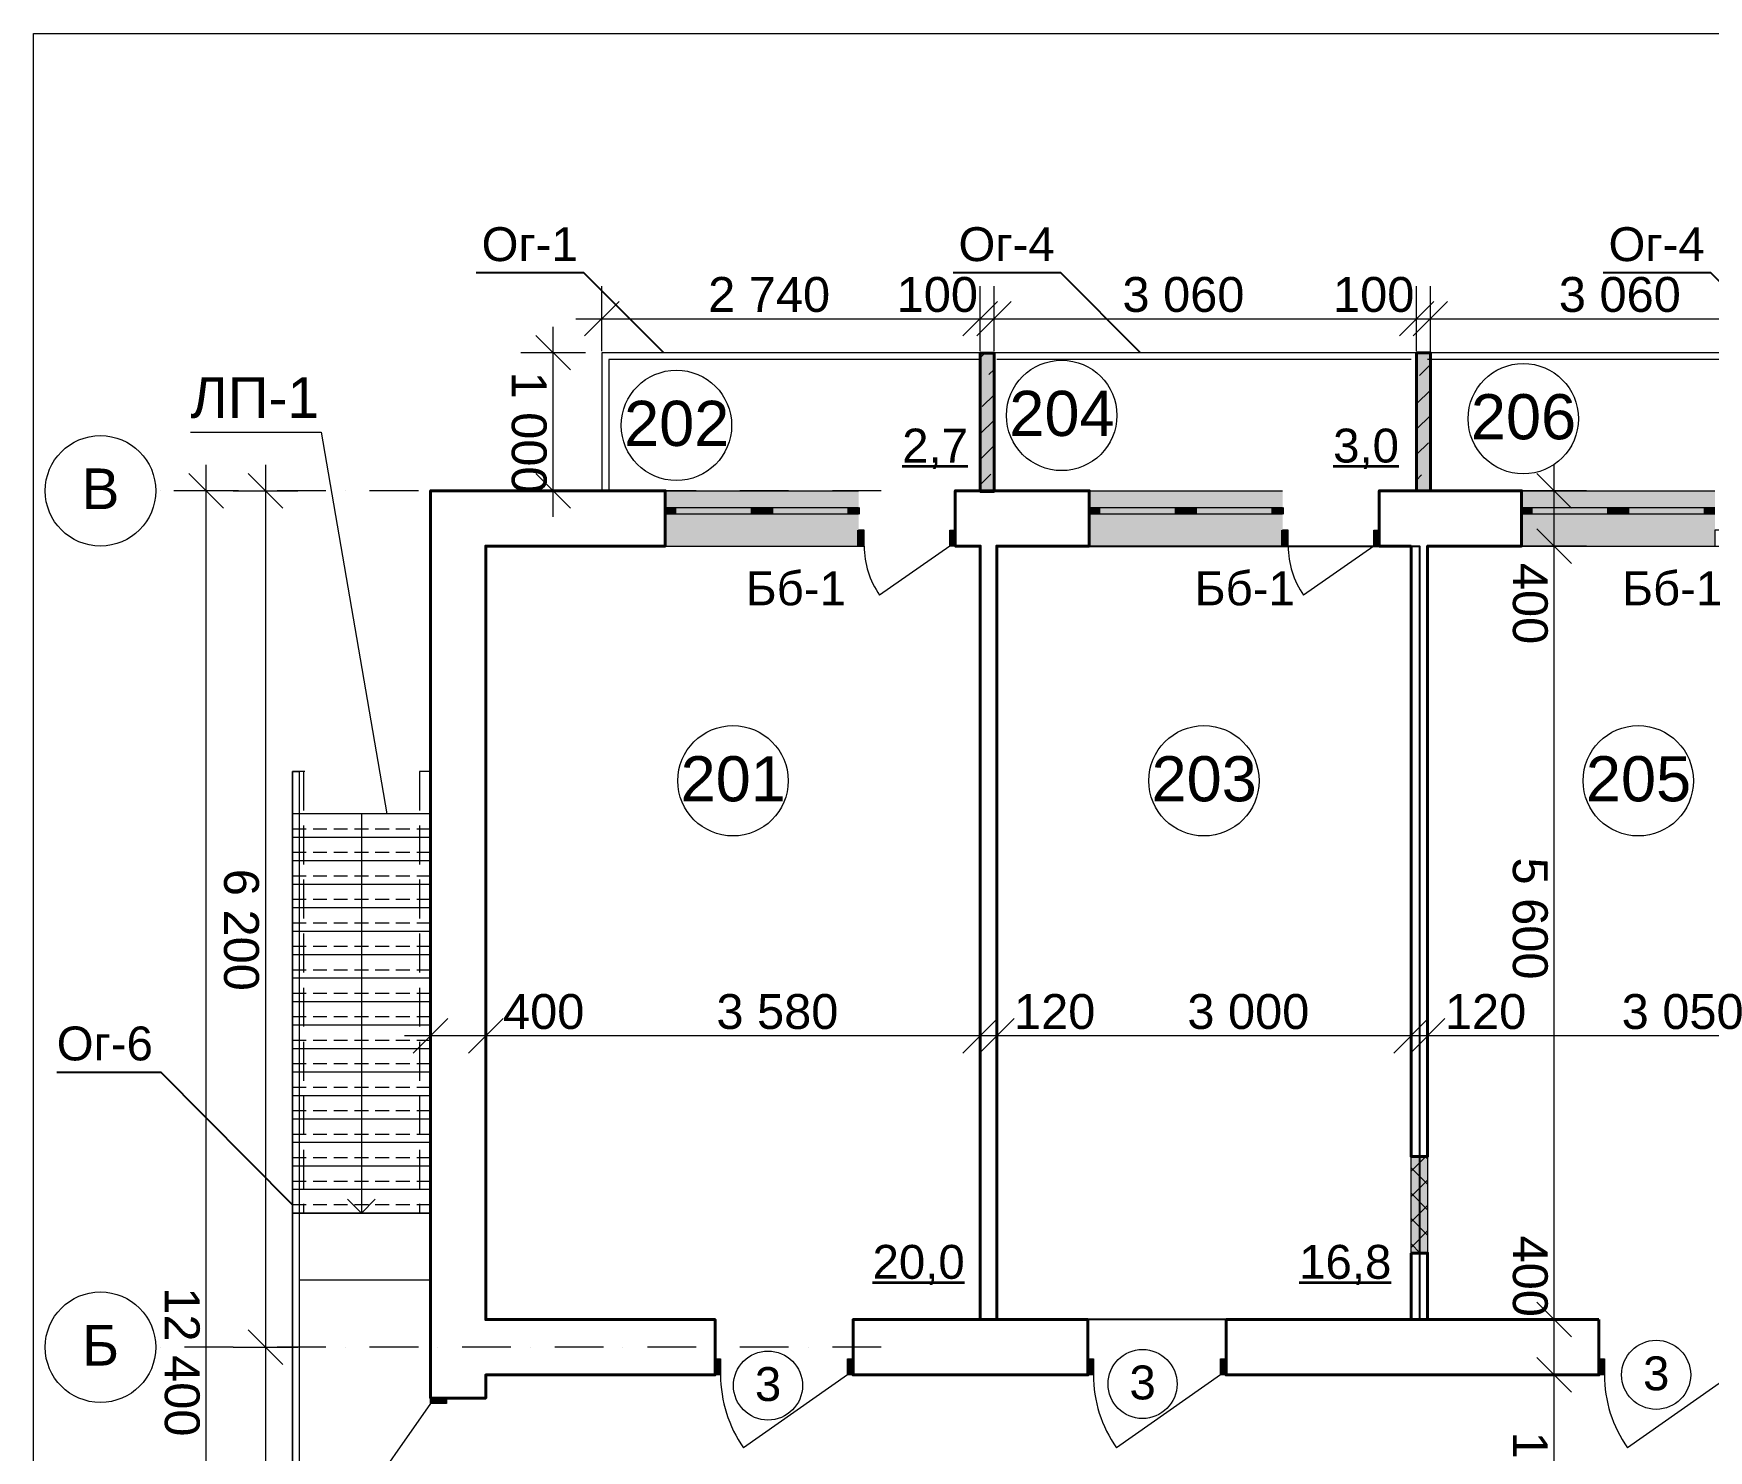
# Model space of a CAD drawing. Header units: millimetres. Extents: x 1372 to 666090, y 1285 to 31551.
# Drawn here: x 152414 to 164542, y 21269 to 31528 of the extents above; entities that cross this region are included whole.
import ezdxf

# ---------------------------------------------------------------- set-up
doc = ezdxf.new("R2010")
doc.units = ezdxf.units.MM
doc.layers.add('PDF _2D - Общий', color=7, linetype='Continuous', true_color=0x7e7e7e)
for name, color, linetype in [('PDF _2D-чертеж - Общий', 7, 'Continuous'), ('PDF _Аннотация - Общий', 7, 'Continuous'), ('PDF _Интерьер - Мебель', 7, 'Continuous'), ('PDF _Конструктив - Стены Несущие', 7, 'Continuous'), ('PDF _план', 7, 'Continuous'), ('PDF _Размер - Общий', 7, 'Continuous'), ('PDF _Текст', 7, 'Continuous')]:
    doc.layers.add(name, color=color, linetype=linetype)
doc.styles.add('PDF Arial', font='arial.ttf')

msp = doc.modelspace()

# ---------------------------------------------------------------- hatches: boundary and pattern name
at = {"layer": 'PDF _Конструктив - Стены Несущие', "true_color": 0xffffff, "transparency": 33554559}
for points in [[(158388.8, 28217.1), (158388.8, 28097.1), (158388.8, 28047.1), (158388.8, 27817.1), (156988.8, 27817.1), (156988.8, 28047.1), (156988.8, 28097.1), (156988.8, 28217.1)], [(161458.8, 28217.1), (161458.8, 28097.1), (161458.8, 28047.1), (161458.8, 27817.1), (160058.7, 27817.1), (160058.7, 28047.1), (160058.7, 28097.1), (160058.7, 28217.1)], [(164588.7, 28217.1), (164588.7, 28097.1), (164588.7, 28047.1), (164588.7, 27817.1), (163188.7, 27817.1), (163188.7, 28047.1), (163188.7, 28097.1), (163188.7, 28217.1)]]:
    msp.add_hatch(color=7, dxfattribs=at).paths.add_polyline_path(points)

# ---------------------------------------------------------------- linework, layer by layer
msp.add_lwpolyline([(159388.7, 27817.1), (162448.7, 27817.1), (162448.7, 22217.1), (159388.7, 22217.1)], close=True)
at = {"layer": 'PDF _2D - Общий', "color": 7, "lineweight": 35}
for points in [[(158704.1, 28394.4), (158893.9, 28394.4), (158989.9, 28394.4), (159179.6, 28394.4)], [(161824.4, 28394.4), (162014.1, 28394.4), (162110.1, 28394.4), (162299.8, 28394.4)], [(158489.4, 22484.9), (158868.8, 22484.9), (158964.8, 22484.9), (159154.5, 22484.9)], [(161578.6, 22484.9), (161958, 22484.9), (162054, 22484.9), (162243.7, 22484.9)]]:
    msp.add_lwpolyline(points, dxfattribs=at)
at = {"layer": 'PDF _2D - Общий', "color": 7, "lineweight": 20}
for points in [[(162388.7, 23291.5), (162496.1, 23398.9)], [(162508.7, 23196.7), (162388.7, 23316.7)], [(162508.7, 23380.6), (162490.3, 23398.9)], [(162388.7, 23107.6), (162508.7, 23227.6)], [(162508.7, 23012.9), (162388.7, 23132.9)], [(162388.7, 22923.8), (162508.7, 23043.8)], [(162508.7, 22829), (162388.7, 22949)], [(162388.7, 22739.9), (162508.7, 22859.9)], [(162454.9, 22698.9), (162388.7, 22765.2)]]:
    msp.add_lwpolyline(points, dxfattribs=at)
msp.add_lwpolyline([(162508.7, 22698.9), (162388.7, 22698.9), (162388.7, 23398.9), (162508.7, 23398.9)], close=True, dxfattribs=at)
at = {"layer": 'PDF _2D - Общий', "color": 7, "lineweight": 0, "true_color": 0xffffff, "transparency": 33554559}
msp.add_solid([(162508.7, 22698.9), (162388.7, 22698.9), (162508.7, 23398.9), (162388.7, 23398.9)], dxfattribs=at)
at = {"layer": 'PDF _2D-чертеж - Общий', "lineweight": 20}
msp.add_lwpolyline([(170913.9, 3128), (152414, 3128), (152414, 31527.8), (170913.9, 31527.8), (170938.8, 31527.8)], dxfattribs=at)
at = {"layer": 'PDF _Аннотация - Общий', "lineweight": 20}
for points in [[(170938.8, 29217.1), (156528.8, 29217.1), (156528.8, 28217.1)], [(159268.8, 29167.1), (156578.8, 29167.1), (156578.8, 28217.1)], [(162388.7, 29167.1), (159388.7, 29167.1)], [(165558.7, 29167.1), (162508.7, 29167.1)], [(153330.9, 28217.1), (153330.9, 28217.1)], [(153860.1, 28217.1), (153507.3, 28217.1)], [(154001.2, 28217.1), (154001.2, 28217.1)], [(154530.3, 28217.1), (154177.6, 28217.1)], [(154671.4, 28217.1), (154671.4, 28217.1)], [(155200.6, 28217.1), (154847.8, 28217.1)], [(155341.7, 28217.1), (155341.7, 28217.1)], [(155870.9, 28217.1), (155518.1, 28217.1)], [(156012, 28217.1), (156012, 28217.1)], [(156541.2, 28217.1), (156188.4, 28217.1)], [(156682.3, 28217.1), (156682.3, 28217.1)], [(157211.4, 28217.1), (156858.7, 28217.1)], [(157352.5, 28217.1), (157352.5, 28217.1)], [(157881.7, 28217.1), (157528.9, 28217.1)], [(158022.8, 28217.1), (158022.8, 28217.1)], [(158552, 28217.1), (158199.2, 28217.1)], [(154378.8, 26185), (154288.8, 26185), (154288.8, 22988), (155288.8, 22988), (154288.8, 22988), (154288.8, 20037.9), (155288.8, 20037.9), (155288.8, 20088)], [(155288.8, 22988), (155288.8, 26185), (155208.8, 26185)], [(155288.8, 25877.9), (154288.8, 25877.9)], [(154788.8, 25877.9), (154788.8, 22988)], [(155288.8, 25707.9), (154288.8, 25707.9)], [(155288.8, 25537.9), (154288.8, 25537.9)], [(155288.8, 25367.9), (154288.8, 25367.9)], [(155288.8, 25197.9), (154288.8, 25197.9)], [(155288.8, 25027.9), (154288.8, 25027.9)], [(155288.8, 24857.9), (154288.8, 24857.9)], [(155288.8, 24687.9), (154288.8, 24687.9)], [(155288.8, 24517.9), (154288.8, 24517.9)], [(155288.8, 24347.9), (154288.8, 24347.9)], [(155288.8, 24178), (154288.8, 24178)], [(155288.8, 24008), (154288.8, 24008)], [(155288.8, 23838), (154288.8, 23838)], [(155288.8, 23668), (154288.8, 23668)], [(155288.8, 23498), (154288.8, 23498)], [(155288.8, 23328), (154288.8, 23328)], [(155288.8, 23158), (154288.8, 23158)], [(154888.8, 23088), (154788.8, 22988), (154688.8, 23088)], [(154288.8, 22988), (155288.8, 22988), (155288.8, 22017.1)], [(153330.9, 22017.1), (153330.9, 22017.1)], [(153860.1, 22017.1), (153507.3, 22017.1)], [(154001.2, 22017.1), (154001.2, 22017.1)], [(154530.3, 22017.1), (154177.6, 22017.1)], [(154671.4, 22017.1), (154671.4, 22017.1)], [(155200.6, 22017.1), (154847.8, 22017.1)], [(155341.7, 22017.1), (155341.7, 22017.1)], [(155870.9, 22017.1), (155518.1, 22017.1)], [(156012, 22017.1), (156012, 22017.1)], [(156541.2, 22017.1), (156188.4, 22017.1)], [(156682.3, 22017.1), (156682.3, 22017.1)], [(157211.4, 22017.1), (156858.7, 22017.1)], [(157352.5, 22017.1), (157352.5, 22017.1)], [(157881.7, 22017.1), (157528.9, 22017.1)], [(158022.8, 22017.1), (158022.8, 22017.1)], [(158552, 22017.1), (158199.2, 22017.1)]]:
    msp.add_lwpolyline(points, dxfattribs=at)
at = {"layer": 'PDF _Аннотация - Общий', "lineweight": 5}
for points in [[(153550, 28642.3), (154496.3, 28642.3), (154973.1, 25877.9)], [(154388.8, 25767.9), (154288.8, 25767.9)], [(154538.8, 25767.9), (154438.8, 25767.9)], [(154688.8, 25767.9), (154588.8, 25767.9)], [(154838.8, 25767.9), (154738.8, 25767.9)], [(154988.8, 25767.9), (154888.8, 25767.9)], [(155138.8, 25767.9), (155038.8, 25767.9)], [(155288.8, 25767.9), (155188.8, 25767.9)], [(154388.8, 25597.9), (154288.8, 25597.9)], [(154538.8, 25597.9), (154438.8, 25597.9)], [(154688.8, 25597.9), (154588.8, 25597.9)], [(154838.8, 25597.9), (154738.8, 25597.9)], [(154988.8, 25597.9), (154888.8, 25597.9)], [(155138.8, 25597.9), (155038.8, 25597.9)], [(155288.8, 25597.9), (155188.8, 25597.9)], [(154388.8, 25427.9), (154288.8, 25427.9)], [(154538.8, 25427.9), (154438.8, 25427.9)], [(154688.8, 25427.9), (154588.8, 25427.9)], [(154838.8, 25427.9), (154738.8, 25427.9)], [(154988.8, 25427.9), (154888.8, 25427.9)], [(155138.8, 25427.9), (155038.8, 25427.9)], [(155288.8, 25427.9), (155188.8, 25427.9)], [(154388.8, 25257.9), (154288.8, 25257.9)], [(154538.8, 25257.9), (154438.8, 25257.9)], [(154688.8, 25257.9), (154588.8, 25257.9)], [(154838.8, 25257.9), (154738.8, 25257.9)], [(154988.8, 25257.9), (154888.8, 25257.9)], [(155138.8, 25257.9), (155038.8, 25257.9)], [(155288.8, 25257.9), (155188.8, 25257.9)], [(154388.8, 25087.9), (154288.8, 25087.9)], [(154538.8, 25087.9), (154438.8, 25087.9)], [(154688.8, 25087.9), (154588.8, 25087.9)], [(154838.8, 25087.9), (154738.8, 25087.9)], [(154988.8, 25087.9), (154888.8, 25087.9)], [(155138.8, 25087.9), (155038.8, 25087.9)], [(155288.8, 25087.9), (155188.8, 25087.9)], [(154388.8, 24917.9), (154288.8, 24917.9)], [(154538.8, 24917.9), (154438.8, 24917.9)], [(154688.8, 24917.9), (154588.8, 24917.9)], [(154838.8, 24917.9), (154738.8, 24917.9)], [(154988.8, 24917.9), (154888.8, 24917.9)], [(155138.8, 24917.9), (155038.8, 24917.9)], [(155288.8, 24917.9), (155188.8, 24917.9)], [(154388.8, 24747.9), (154288.8, 24747.9)], [(154538.8, 24747.9), (154438.8, 24747.9)], [(154688.8, 24747.9), (154588.8, 24747.9)], [(154838.8, 24747.9), (154738.8, 24747.9)], [(154988.8, 24747.9), (154888.8, 24747.9)], [(155138.8, 24747.9), (155038.8, 24747.9)], [(155288.8, 24747.9), (155188.8, 24747.9)], [(154388.8, 24577.9), (154288.8, 24577.9)], [(154538.8, 24577.9), (154438.8, 24577.9)], [(154688.8, 24577.9), (154588.8, 24577.9)], [(154838.8, 24577.9), (154738.8, 24577.9)], [(154988.8, 24577.9), (154888.8, 24577.9)], [(155138.8, 24577.9), (155038.8, 24577.9)], [(155288.8, 24577.9), (155188.8, 24577.9)], [(154388.8, 24407.9), (154288.8, 24407.9)], [(154538.8, 24407.9), (154438.8, 24407.9)], [(154688.8, 24407.9), (154588.8, 24407.9)], [(154838.8, 24407.9), (154738.8, 24407.9)], [(154988.8, 24407.9), (154888.8, 24407.9)], [(155138.8, 24407.9), (155038.8, 24407.9)], [(155288.8, 24407.9), (155188.8, 24407.9)], [(154388.8, 24237.9), (154288.8, 24237.9)], [(154538.8, 24237.9), (154438.8, 24237.9)], [(154688.8, 24237.9), (154588.8, 24237.9)], [(154838.8, 24237.9), (154738.8, 24237.9)], [(154988.8, 24237.9), (154888.8, 24237.9)], [(155138.8, 24237.9), (155038.8, 24237.9)], [(155288.8, 24237.9), (155188.8, 24237.9)], [(154388.8, 24068), (154288.8, 24068)], [(154538.8, 24068), (154438.8, 24068)], [(154688.8, 24068), (154588.8, 24068)], [(154838.8, 24068), (154738.8, 24068)], [(154988.8, 24068), (154888.8, 24068)], [(155138.8, 24068), (155038.8, 24068)], [(155288.8, 24068), (155188.8, 24068)], [(154388.8, 23898), (154288.8, 23898)], [(154538.8, 23898), (154438.8, 23898)], [(154688.8, 23898), (154588.8, 23898)], [(154838.8, 23898), (154738.8, 23898)], [(154988.8, 23898), (154888.8, 23898)], [(155138.8, 23898), (155038.8, 23898)], [(155288.8, 23898), (155188.8, 23898)], [(154388.8, 23728), (154288.8, 23728)], [(154538.8, 23728), (154438.8, 23728)], [(154688.8, 23728), (154588.8, 23728)], [(154838.8, 23728), (154738.8, 23728)], [(154988.8, 23728), (154888.8, 23728)], [(155138.8, 23728), (155038.8, 23728)], [(155288.8, 23728), (155188.8, 23728)], [(154388.8, 23558), (154288.8, 23558)], [(154538.8, 23558), (154438.8, 23558)], [(154688.8, 23558), (154588.8, 23558)], [(154838.8, 23558), (154738.8, 23558)], [(154988.8, 23558), (154888.8, 23558)], [(155138.8, 23558), (155038.8, 23558)], [(155288.8, 23558), (155188.8, 23558)], [(154388.8, 23388), (154288.8, 23388)], [(154538.8, 23388), (154438.8, 23388)], [(154688.8, 23388), (154588.8, 23388)], [(154838.8, 23388), (154738.8, 23388)], [(154988.8, 23388), (154888.8, 23388)], [(155138.8, 23388), (155038.8, 23388)], [(155288.8, 23388), (155188.8, 23388)], [(154388.8, 23218), (154288.8, 23218)], [(154538.8, 23218), (154438.8, 23218)], [(154688.8, 23218), (154588.8, 23218)], [(154838.8, 23218), (154738.8, 23218)], [(154988.8, 23218), (154888.8, 23218)], [(155138.8, 23218), (155038.8, 23218)], [(155288.8, 23218), (155188.8, 23218)], [(154388.8, 23048), (154288.8, 23048)], [(154538.8, 23048), (154438.8, 23048)], [(154688.8, 23048), (154588.8, 23048)], [(154838.8, 23048), (154738.8, 23048)], [(154988.8, 23048), (154888.8, 23048)], [(155138.8, 23048), (155038.8, 23048)], [(155288.8, 23048), (155188.8, 23048)]]:
    msp.add_lwpolyline(points, dxfattribs=at)
at = {"layer": 'PDF _Аннотация - Общий', "lineweight": 20}
msp.add_lwpolyline([(154338.8, 26185), (154338.8, 20088), (155288.8, 20088), (155288.8, 20037.9), (154288.8, 20037.9), (154288.8, 26185)], close=True, dxfattribs=at)
at = {"layer": 'PDF _Аннотация - Общий', "lineweight": 15}
for points in [[(154368.8, 26185), (154368.8, 25902.8)], [(155208.8, 26185), (155208.8, 25902.8)], [(154368.8, 25793.8), (154368.8, 25511.6)], [(155208.8, 25793.8), (155208.8, 25511.6)], [(154368.8, 25402.6), (154368.8, 25120.3)], [(155208.8, 25402.6), (155208.8, 25120.3)], [(154368.8, 25011.3), (154368.8, 24729.1)], [(155208.8, 25011.3), (155208.8, 24729.1)], [(154368.8, 24620.1), (154368.8, 24337.9)], [(155208.8, 24620.1), (155208.8, 24337.9)], [(154368.8, 24228.9), (154368.8, 23946.7)], [(155208.8, 24228.9), (155208.8, 23946.7)], [(154368.8, 23837.7), (154368.8, 23555.5)], [(155208.8, 23837.7), (155208.8, 23555.5)], [(154368.8, 23446.5), (154368.8, 23164.2)], [(155208.8, 23446.5), (155208.8, 23164.2)], [(154368.8, 23055.2), (154368.8, 22988)], [(155208.8, 23055.2), (155208.8, 22988)]]:
    msp.add_lwpolyline(points, dxfattribs=at)
at = {"layer": 'PDF _Аннотация - Общий', "lineweight": 20}
for centre in [(152898.8, 28217.1), (152898.8, 22017.1)]:
    msp.add_circle(centre, 400, dxfattribs=at)
at = {"layer": 'PDF _Интерьер - Мебель', "lineweight": 20}
for centre in [(159858.7, 28762.9), (163201.1, 28738.9), (157069.4, 28690.8), (157478.8, 26117.9), (160888.8, 26117.9), (164033.7, 26117.9)]:
    msp.add_circle(centre, 399.6, dxfattribs=at)
at = {"layer": 'PDF _Интерьер - Мебель', "lineweight": 15}
for centre in [(157732.3, 21739.4), (160444.3, 21750.8), (164163.3, 21817.2)]:
    msp.add_circle(centre, 250, dxfattribs=at)
at = {"layer": 'PDF _Конструктив - Стены Несущие', "lineweight": 25}
for points in [[(156977.6, 29217.1), (156399.4, 29795.4), (155619.4, 29795.4)], [(160430.6, 29217.1), (159852.2, 29795.4), (159072.3, 29795.4)], [(165137.3, 29217.1), (164559, 29795.4), (163779.1, 29795.4)], [(152582.2, 24008.7), (153336.5, 24008.7), (154288.8, 23048)]]:
    msp.add_lwpolyline(points, dxfattribs=at)
at = {"layer": 'PDF _Конструктив - Стены Несущие', "lineweight": 5}
for points in [[(159269.1, 29180.4), (159301.9, 29213.2)], [(162428.7, 29214.6), (162429.6, 29215.5)], [(162450.8, 29052.9), (162528.7, 29130.7)], [(159332.5, 29059.9), (159369.1, 29096.5)], [(159283, 28826.6), (159369.1, 28912.7)], [(162428.7, 28846.9), (162528.7, 28946.9)], [(162428.7, 28663), (162528.7, 28763)], [(159269.1, 28628.8), (159369.1, 28728.8)], [(159269.1, 28445), (159369.1, 28545)], [(162428.7, 28479.2), (162514.4, 28565)], [(159269.1, 28261.1), (159346.7, 28338.7)], [(162428.7, 28295.3), (162465, 28331.6)]]:
    msp.add_lwpolyline(points, dxfattribs=at)
at = {"layer": 'PDF _Конструктив - Стены Несущие', "lineweight": 40}
for points in [[(159269.1, 29213.2), (159269.1, 28213.2), (159369.1, 28213.2), (159369.1, 29213.2)], [(162428.7, 29217.1), (162428.7, 28217.1), (162528.7, 28217.1), (162528.7, 29217.1)], [(159268.8, 22217.1), (159268.8, 27817.1), (159088.8, 27817.1), (159088.8, 27932.1), (159088.8, 28217.1), (159268.8, 28217.1), (159388.7, 28217.1), (160058.7, 28217.1), (160058.7, 28097.1), (160058.7, 28047.1), (160058.7, 27817.1), (159388.7, 27817.1), (159388.7, 22217.1)], [(162388.7, 27817.1), (162158.8, 27817.1), (162158.8, 27932.1), (162158.8, 28217.1), (162388.7, 28217.1), (162508.7, 28217.1), (163188.7, 28217.1), (163188.7, 28097.1), (163188.7, 28047.1), (163188.7, 27817.1), (162508.7, 27817.1), (162508.7, 23398.9), (162388.7, 23398.9)], [(162388.7, 22698.9), (162388.7, 22217.1), (162508.7, 22217.1), (162508.7, 22698.9)], [(160048.7, 22217.1), (160048.7, 21932.1), (160048.7, 21817.1), (158348.8, 21817.1), (158348.8, 21932.1), (158348.8, 22217.1)], [(163748.7, 22217.1), (163748.7, 21932.1), (163748.7, 21817.1), (161048.8, 21817.1), (161048.8, 21932.1), (161048.8, 22217.1)]]:
    msp.add_lwpolyline(points, close=True, dxfattribs=at)
for points in [[(156988.8, 28047.1), (156988.8, 28097.1), (156988.8, 28217.1), (155288.8, 28217.1), (155288.8, 21649.4), (155403.8, 21649.4), (155688.8, 21649.4), (155688.8, 21817.1), (157348.8, 21817.1), (157348.8, 21932.1)], [(157348.8, 21817.1), (157348.8, 21932.1), (157348.8, 22217.1), (155688.8, 22217.1), (155688.8, 27817.1), (156988.8, 27817.1), (156988.8, 28047.1), (156988.8, 28097.1)], [(158388.8, 28097.1), (158388.8, 28047.1)], [(160058.7, 28097.1), (160058.7, 28047.1)], [(161458.8, 28097.1), (161458.8, 28047.1)], [(163188.7, 28097.1), (163188.7, 28047.1)], [(158388.8, 27817.1), (158388.8, 27932.1)], [(159088.8, 27817.1), (159088.8, 27932.1)], [(161458.8, 27817.1), (161458.8, 27932.1)], [(162158.8, 27817.1), (162158.8, 27932.1)], [(158348.8, 21817.1), (158348.8, 21932.1)], [(160048.7, 21817.1), (160048.7, 21932.1)], [(161048.8, 21817.1), (161048.8, 21932.1)], [(163748.7, 21817.1), (163748.7, 21932.1)], [(155288.8, 21649.4), (155403.8, 21649.4)]]:
    msp.add_lwpolyline(points, dxfattribs=at)
at = {"layer": 'PDF _Конструктив - Стены Несущие', "lineweight": 20}
for points in [[(156988.8, 28217.1), (158388.8, 28217.1)], [(160058.7, 28217.1), (161458.8, 28217.1)], [(163188.7, 28217.1), (164588.7, 28217.1)], [(156988.8, 28097.1), (157063.8, 28097.1), (157063.8, 28047.1), (156988.8, 28047.1)], [(157063.8, 28097.1), (157613.8, 28097.1)], [(157613.8, 28047.1), (157063.8, 28047.1)], [(157763.8, 28097.1), (158313.8, 28097.1)], [(158313.8, 28047.1), (157763.8, 28047.1)], [(158388.8, 28047.1), (158313.8, 28047.1), (158313.8, 28097.1), (158388.8, 28097.1)], [(160058.7, 28097.1), (160133.7, 28097.1), (160133.7, 28047.1), (160058.7, 28047.1)], [(160133.7, 28097.1), (160683.8, 28097.1)], [(160683.8, 28047.1), (160133.7, 28047.1)], [(160833.8, 28097.1), (161383.8, 28097.1)], [(161383.8, 28047.1), (160833.8, 28047.1)], [(161458.8, 28047.1), (161383.8, 28047.1), (161383.8, 28097.1), (161458.8, 28097.1)], [(163188.7, 28097.1), (163263.7, 28097.1), (163263.7, 28047.1), (163188.7, 28047.1)], [(163263.7, 28097.1), (163813.7, 28097.1)], [(163813.7, 28047.1), (163263.7, 28047.1)], [(163963.7, 28097.1), (164513.7, 28097.1)], [(164513.7, 28047.1), (163963.7, 28047.1)], [(164588.7, 28047.1), (164513.7, 28047.1), (164513.7, 28097.1), (164588.7, 28097.1)], [(156988.8, 27817.1), (158388.8, 27817.1), (158428.8, 27817.1), (158428.8, 27932.1), (158388.8, 27932.1), (158388.8, 27817.1)], [(160058.7, 27817.1), (161458.8, 27817.1), (161498.8, 27817.1), (161498.8, 27932.1), (161458.8, 27932.1), (161458.8, 27817.1)], [(163188.7, 27817.1), (164588.7, 27817.1), (164628.7, 27817.1), (164628.7, 27932.1), (164588.7, 27932.1), (164588.7, 27817.1)], [(159048.8, 27817.1), (158540.9, 27461.5)], [(162118.8, 27817.1), (161610.9, 27461.5)], [(158308.8, 21817.1), (157555.1, 21289.4)], [(161008.8, 21817.1), (160255.1, 21289.4)], [(164708.7, 21817.1), (163955.1, 21289.4)], [(155288.8, 21609.4), (154754.2, 20845.9)]]:
    msp.add_lwpolyline(points, dxfattribs=at)
for points in [[(157688.8, 28047.1), (157613.8, 28047.1), (157613.8, 28097.1), (157688.8, 28097.1), (157763.8, 28097.1), (157763.8, 28047.1)], [(160758.8, 28047.1), (160683.8, 28047.1), (160683.8, 28097.1), (160758.8, 28097.1), (160833.8, 28097.1), (160833.8, 28047.1)], [(163888.7, 28047.1), (163813.7, 28047.1), (163813.7, 28097.1), (163888.7, 28097.1), (163963.7, 28097.1), (163963.7, 28047.1)], [(159088.8, 27817.1), (159048.8, 27817.1), (159048.8, 27932.1), (159088.8, 27932.1)], [(162158.8, 27817.1), (162118.8, 27817.1), (162118.8, 27932.1), (162158.8, 27932.1)], [(157348.8, 21932.1), (157388.8, 21932.1), (157388.8, 21817.1), (157348.8, 21817.1)], [(158348.8, 21817.1), (158308.8, 21817.1), (158308.8, 21932.1), (158348.8, 21932.1)], [(160048.7, 21932.1), (160088.7, 21932.1), (160088.7, 21817.1), (160048.7, 21817.1)], [(161048.8, 21817.1), (161008.8, 21817.1), (161008.8, 21932.1), (161048.8, 21932.1)], [(163748.7, 21932.1), (163788.7, 21932.1), (163788.7, 21817.1), (163748.7, 21817.1)], [(155403.8, 21649.4), (155403.8, 21609.4), (155288.8, 21609.4), (155288.8, 21649.4)]]:
    msp.add_lwpolyline(points, close=True, dxfattribs=at)
at = {"layer": 'PDF _Конструктив - Стены Несущие', "color": 7, "lineweight": 0, "true_color": 0xffffff}
for centre, radius, start, end in [((159048.8, 27817.1), 620, 179.99971, 214.99837), ((162118.6, 27817), 619.9, 179.9922, 215.00001), ((158308.8, 21817.1), 920.1, 180.0009, 214.99847), ((161008.8, 21817.1), 920.1, 180.0009, 214.99847), ((164708.8, 21817.2), 920.1, 180.00307, 215.00026)]:
    msp.add_arc(centre, radius, start, end, dxfattribs=at)
at = {"layer": 'PDF _Конструктив - Стены Несущие', "color": 7, "lineweight": 0, "true_color": 0xffffff, "transparency": 33554559}
for points in [[(159269.1, 29213.2), (159369.1, 29213.2), (159269.1, 28213.2), (159369.1, 28213.2)], [(162428.7, 29217.1), (162528.7, 29217.1), (162428.7, 28217.1), (162528.7, 28217.1)], [(156988.8, 28097.1), (157063.8, 28097.1), (156988.8, 28047.1), (157063.8, 28047.1)], [(157063.8, 28097.1), (157613.8, 28097.1), (157063.8, 28047.1), (157613.8, 28047.1)], [(157688.8, 28047.1), (157613.8, 28047.1), (157688.8, 28097.1), (157613.8, 28097.1)], [(157688.8, 28097.1), (157763.8, 28097.1), (157688.8, 28047.1), (157763.8, 28047.1)], [(157763.8, 28097.1), (158313.8, 28097.1), (157763.8, 28047.1), (158313.8, 28047.1)], [(158388.8, 28047.1), (158313.8, 28047.1), (158388.8, 28097.1), (158313.8, 28097.1)], [(160058.7, 28097.1), (160133.7, 28097.1), (160058.7, 28047.1), (160133.7, 28047.1)], [(160133.7, 28097.1), (160683.8, 28097.1), (160133.7, 28047.1), (160683.8, 28047.1)], [(160758.8, 28047.1), (160683.8, 28047.1), (160758.8, 28097.1), (160683.8, 28097.1)], [(160758.8, 28097.1), (160833.8, 28097.1), (160758.8, 28047.1), (160833.8, 28047.1)], [(160833.8, 28097.1), (161383.8, 28097.1), (160833.8, 28047.1), (161383.8, 28047.1)], [(161458.8, 28047.1), (161383.8, 28047.1), (161458.8, 28097.1), (161383.8, 28097.1)], [(163188.7, 28097.1), (163263.7, 28097.1), (163188.7, 28047.1), (163263.7, 28047.1)], [(163263.7, 28097.1), (163813.7, 28097.1), (163263.7, 28047.1), (163813.7, 28047.1)], [(163888.7, 28047.1), (163813.7, 28047.1), (163888.7, 28097.1), (163813.7, 28097.1)], [(163888.7, 28097.1), (163963.7, 28097.1), (163888.7, 28047.1), (163963.7, 28047.1)], [(163963.7, 28097.1), (164513.7, 28097.1), (163963.7, 28047.1), (164513.7, 28047.1)], [(164588.7, 28047.1), (164513.7, 28047.1), (164588.7, 28097.1), (164513.7, 28097.1)], [(158388.8, 27932.1), (158428.8, 27932.1), (158388.8, 27817.1), (158428.8, 27817.1)], [(159088.8, 27817.1), (159048.8, 27817.1), (159088.8, 27932.1), (159048.8, 27932.1)], [(161458.8, 27932.1), (161498.8, 27932.1), (161458.8, 27817.1), (161498.8, 27817.1)], [(162158.8, 27817.1), (162118.8, 27817.1), (162158.8, 27932.1), (162118.8, 27932.1)], [(157348.8, 21932.1), (157388.8, 21932.1), (157348.8, 21817.1), (157388.8, 21817.1)], [(158348.8, 21817.1), (158308.8, 21817.1), (158348.8, 21932.1), (158308.8, 21932.1)], [(160048.7, 21932.1), (160088.7, 21932.1), (160048.7, 21817.1), (160088.7, 21817.1)], [(161048.8, 21817.1), (161008.8, 21817.1), (161048.8, 21932.1), (161008.8, 21932.1)], [(163748.7, 21932.1), (163788.7, 21932.1), (163748.7, 21817.1), (163788.7, 21817.1)], [(155403.8, 21649.4), (155403.8, 21609.4), (155288.8, 21649.4), (155288.8, 21609.4)]]:
    msp.add_solid(points, dxfattribs=at)
at = {"layer": 'PDF _план', "lineweight": 5}
msp.add_lwpolyline([(155288.8, 22502.5), (154338.8, 22502.5)], dxfattribs=at)
at = {"layer": 'PDF _Размер - Общий', "lineweight": 20}
for points in [[(156528.8, 29229), (156528.8, 29697.7)], [(159269.1, 29229), (159269.1, 29697.7)], [(159369.1, 29229), (159369.1, 29697.7)], [(162428.7, 29229), (162428.7, 29697.7)], [(162528.7, 29229), (162528.7, 29697.7)], [(156653.8, 29588.3), (156403.8, 29338.3)], [(159144.1, 29338.3), (159394.1, 29588.3)], [(159494.1, 29588.3), (159244.1, 29338.3)], [(162303.8, 29338.3), (162553.7, 29588.3)], [(162653.7, 29588.3), (162403.7, 29338.3)], [(156176.7, 28029.6), (156176.7, 28217.1), (156176.7, 29217.1), (156176.7, 29404.6)], [(156341.3, 29463.3), (156528.8, 29463.3), (159269.1, 29463.3), (159369.1, 29463.3), (162428.7, 29463.3), (162528.7, 29463.3), (165588.7, 29463.3), (165688.7, 29463.3), (168748.7, 29463.3), (168848.7, 29463.3), (170938.8, 29463.3)], [(156301.7, 29092.1), (156051.7, 29342.1)], [(156411, 29217.1), (155942.3, 29217.1)], [(153664.3, 15609.6), (153664.3, 15797.1), (153664.3, 28217.1), (153664.3, 28404.6)], [(154093.6, 28404.6), (154093.6, 28217.1), (154093.6, 22017.1), (154093.6, 15797.1), (154093.6, 15609.6)], [(163425.5, 15609.6), (163425.5, 15797.1), (163425.5, 16197.1), (163425.5, 20147.1), (163425.5, 20267.1), (163425.5, 21817.1), (163425.5, 22217.1), (163425.5, 27817.1), (163425.5, 28217.1), (163425.5, 28404.6)], [(153789.3, 28092.1), (153539.3, 28342.1)], [(154218.6, 28092.1), (153968.6, 28342.1)], [(156051.7, 28342.1), (156301.7, 28092.1)], [(163550.5, 28092.1), (163300.5, 28342.1)], [(153898.6, 28217.1), (153429.9, 28217.1)], [(153859.3, 28217.1), (154328, 28217.1)], [(156411, 28217.1), (155942.3, 28217.1)], [(163659.9, 28217.1), (163191.1, 28217.1)], [(163300.5, 27942.1), (163550.5, 27692.1)], [(163659.9, 27817.1), (163191.1, 27817.1)], [(155288.8, 24506.5), (155288.8, 24037.7)], [(155688.8, 24506.5), (155688.8, 24037.7)], [(159268.8, 24506.5), (159268.8, 24037.7)], [(159388.7, 24506.5), (159388.7, 24037.7)], [(162388.7, 24506.5), (162388.7, 24037.7)], [(162508.7, 24506.5), (162508.7, 24037.7)], [(155413.8, 24397.1), (155163.8, 24147.1)], [(155563.8, 24147.1), (155813.8, 24397.1)], [(159143.8, 24147.1), (159393.7, 24397.1)], [(159513.7, 24397.1), (159263.8, 24147.1)], [(162263.8, 24147.1), (162513.7, 24397.1)], [(162633.7, 24397.1), (162383.7, 24147.1)], [(170938.8, 24272.1), (168838.7, 24272.1), (168718.7, 24272.1), (165678.7, 24272.1), (165558.7, 24272.1), (162508.7, 24272.1), (162388.7, 24272.1), (159388.7, 24272.1), (159268.8, 24272.1), (155688.8, 24272.1), (155288.8, 24272.1), (155101.3, 24272.1)], [(163300.5, 22342.1), (163550.5, 22092.1)], [(163659.9, 22217.1), (163191.1, 22217.1)], [(154218.6, 21892.1), (153968.6, 22142.1)], [(153859.3, 22017.1), (154328, 22017.1)], [(163300.5, 21942.1), (163550.5, 21692.1)], [(163659.9, 21817.1), (163191.1, 21817.1)]]:
    msp.add_lwpolyline(points, dxfattribs=at)

# ---------------------------------------------------------------- texts
at = {"layer": 'PDF _Текст', "attachment_point": 7, "style": 'PDF Arial'}
for s, insert, char_height in [('Ог-1', (155658.8, 29876.6), 245.42), ('Ог-4', (159111.7, 29876.6), 245.42), ('Ог-4', (163818.5, 29876.6), 245.42), ('2 740', (157299, 29508.8), 252.64), ('100', (158664.1, 29508.8), 252.64), ('3 060', (160298.9, 29508.8), 252.64), ('100', (161823.7, 29508.8), 252.64), ('3 060', (163458.7, 29508.8), 252.64), ('ЛП-1', (153550, 28741.9), 294.51), ('202', (156690.4, 28537.3), 326.9), ('204', (159479.7, 28609.5), 326.9), ('206', (162822, 28585.4), 326.9), ('2,7', (158704.1, 28376.2), 245.42), ('3,0', (161824.4, 28376.2), 245.42), ('В', (152761.7, 28084.3), 294.5), ('Бб-1', (157570.4, 27384.9), 245.42), ('Бб-1', (160821.2, 27384.9), 245.42), ('Бб-1', (163915.8, 27384.9), 245.42), ('201', (157099.7, 25964.4), 326.9), ('203', (160509.7, 25964.4), 326.9), ('205', (163654.7, 25964.4), 326.9), ('400', (155813.8, 24317.5), 252.64), ('3 580', (157358.8, 24317.5), 252.64), ('120', (159513.8, 24317.5), 252.64), ('3 000', (160768.8, 24317.5), 252.64), ('120', (162633.8, 24317.5), 252.64), ('3 050', (163913.7, 24317.5), 252.64), ('Ог-6', (152582.2, 24090), 245.42), ('20,0', (158489.4, 22466.7), 245.42), ('16,8', (161578.6, 22466.7), 245.42), ('Б', (152764.4, 21884.3), 294.5), ('3', (164068.4, 21701.9), 245.4), ('3', (157637.5, 21624.2), 245.4), ('3', (160349.5, 21635.7), 245.4)]:
    msp.add_mtext(s, dxfattribs=dict(at, insert=insert, char_height=char_height))
at = {"layer": 'PDF _Текст', "char_height": 252.64, "attachment_point": 7, "rotation": 270, "style": 'PDF Arial'}
for s, insert in [('1 000', (155873.2, 29080.5)), ('400', (163122.1, 27695.5)), ('5 600', (163122.1, 25562.5)), ('6 200', (153790.2, 25480.5)), ('400', (163122.1, 22825.5)), ('12 400', (153360.9, 22450.5)), ('1 550', (163122.1, 21405.5))]:
    msp.add_mtext(s, dxfattribs=dict(at, insert=insert))

doc.saveas('drawing.dxf')
